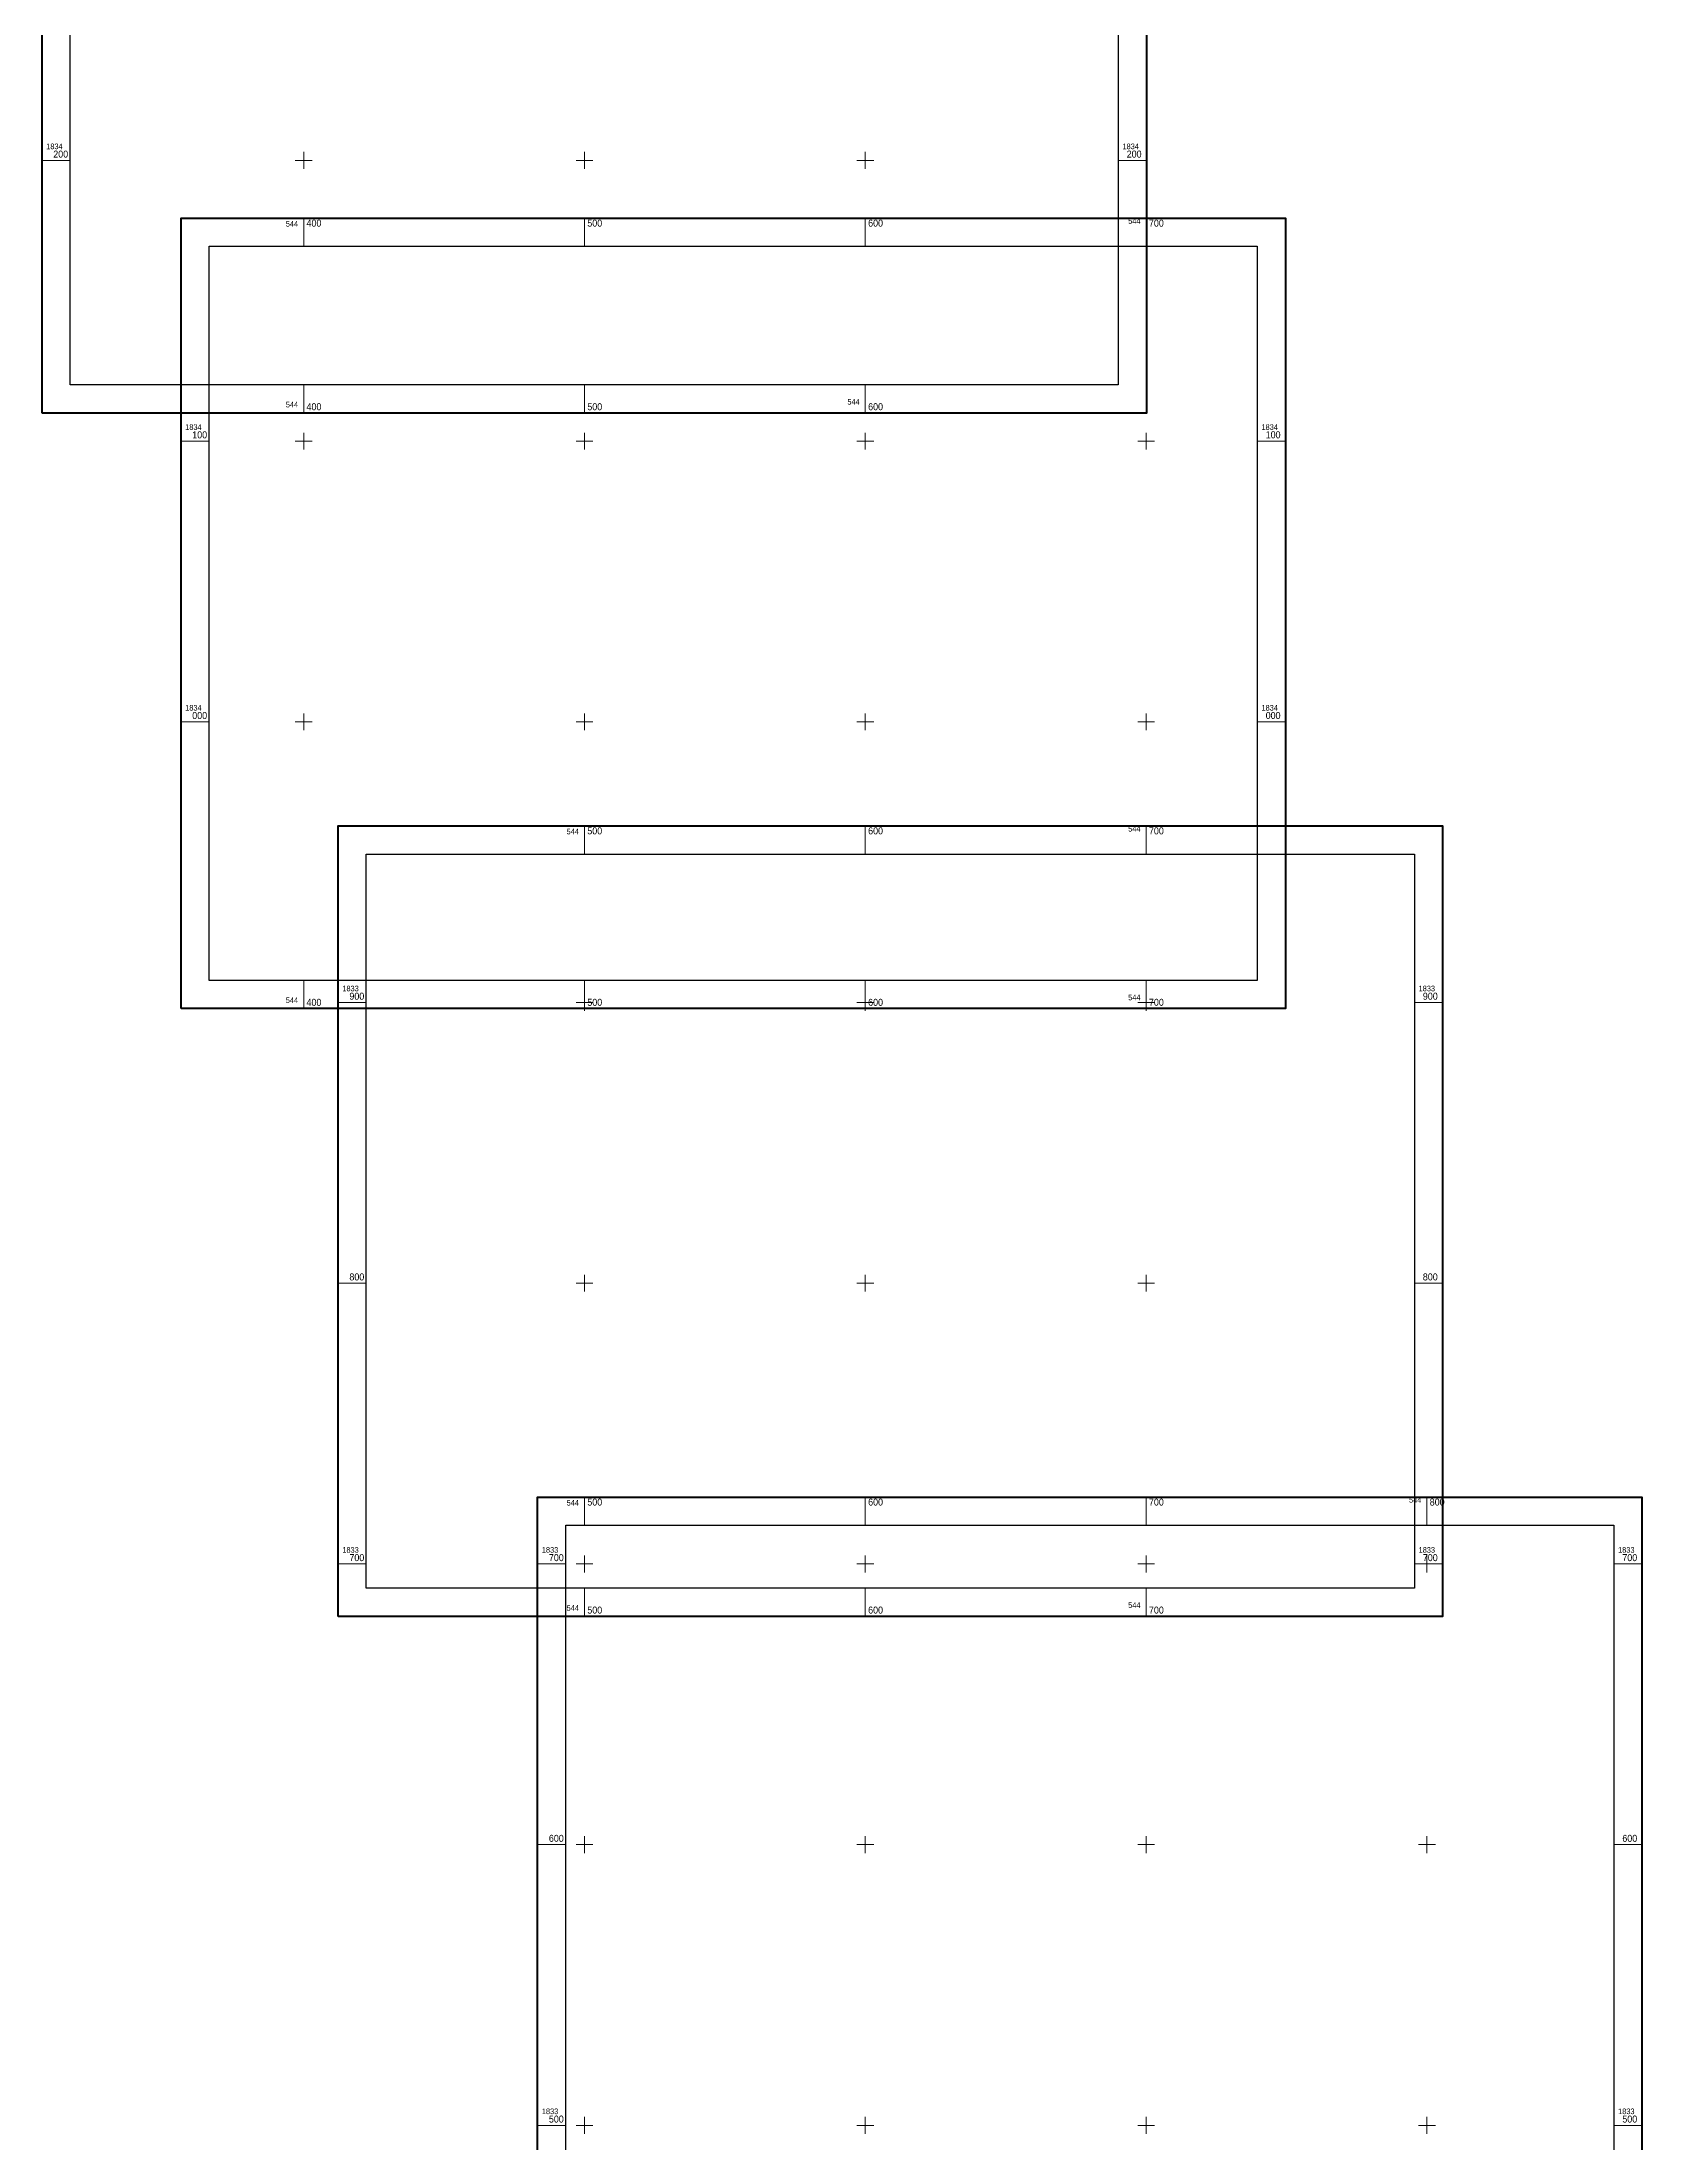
# Model space of a CAD drawing. Header units: metres. Extents: x 542869 to 545424, y 1823472 to 1835781.
# Drawn here: x 544307 to 544877, y 1833494 to 1834242 of the extents above; entities that cross this region are included whole.
import ezdxf
from ezdxf.enums import TextEntityAlignment as Align

# ---------------------------------------------------------------- set-up
doc = ezdxf.new("R2010")
doc.units = ezdxf.units.M
for name, color, linetype, lineweight in [('17', 7, 'Continuous', 13), ('18', 7, 'Continuous', 13), ('19', 7, 'Continuous', 13), ('20', 7, 'Continuous', 13)]:
    doc.layers.add(name, color=color, linetype=linetype, lineweight=lineweight)

msp = doc.modelspace()

# ---------------------------------------------------------------- linework, layer by layer
at = {"layer": '17'}
for p, q in [((544306.81, 1834200), (544316.81, 1834200)), ((544397, 1834200), (544403, 1834200)), ((544400, 1834197), (544400, 1834203)), ((544497, 1834200), (544503, 1834200)), ((544500, 1834197), (544500, 1834203)), ((544597, 1834200), (544603, 1834200)), ((544600, 1834197), (544600, 1834203)), ((544690.08, 1834200), (544700.08, 1834200)), ((544400, 1834110), (544400, 1834120)), ((544500, 1834110), (544500, 1834120)), ((544600, 1834110), (544600, 1834120))]:
    msp.add_line(p, q, dxfattribs=at)
at = {"layer": '17', "lineweight": 40}
msp.add_lwpolyline([(544306.81, 1834110), (544306.81, 1834391.59), (544700.08, 1834391.59), (544700.08, 1834110)], close=True, dxfattribs=at)
at = {"layer": '17', "lineweight": 25}
msp.add_lwpolyline([(544316.81, 1834120), (544316.81, 1834381.59), (544690.08, 1834381.59), (544690.08, 1834120)], close=True, dxfattribs=at)
at = {"layer": '18'}
for p, q in [((544400, 1834169.41), (544400, 1834179.41)), ((544500, 1834169.41), (544500, 1834179.41)), ((544600, 1834169.41), (544600, 1834179.41)), ((544700, 1834169.41), (544700, 1834179.41)), ((544356.31, 1834100), (544366.31, 1834100)), ((544397, 1834100), (544403, 1834100)), ((544400, 1834097), (544400, 1834103)), ((544497, 1834100), (544503, 1834100)), ((544500, 1834097), (544500, 1834103)), ((544597, 1834100), (544603, 1834100)), ((544600, 1834097), (544600, 1834103)), ((544697, 1834100), (544703, 1834100)), ((544700, 1834097), (544700, 1834103)), ((544739.58, 1834100), (544749.58, 1834100)), ((544400, 1833997), (544400, 1834003)), ((544500, 1833997), (544500, 1834003)), ((544600, 1833997), (544600, 1834003)), ((544700, 1833997), (544700, 1834003)), ((544356.31, 1834000), (544366.31, 1834000)), ((544397, 1834000), (544403, 1834000)), ((544497, 1834000), (544503, 1834000)), ((544597, 1834000), (544603, 1834000)), ((544697, 1834000), (544703, 1834000)), ((544739.58, 1834000), (544749.58, 1834000)), ((544400, 1833897.82), (544400, 1833907.82)), ((544500, 1833897.82), (544500, 1833907.82)), ((544600, 1833897.82), (544600, 1833907.82)), ((544700, 1833897.82), (544700, 1833907.82))]:
    msp.add_line(p, q, dxfattribs=at)
at = {"layer": '18', "lineweight": 40}
msp.add_lwpolyline([(544356.31, 1833897.82), (544356.31, 1834179.41), (544749.58, 1834179.41), (544749.58, 1833897.82)], close=True, dxfattribs=at)
at = {"layer": '18', "lineweight": 25}
msp.add_lwpolyline([(544366.31, 1833907.82), (544366.31, 1834169.41), (544739.58, 1834169.41), (544739.58, 1833907.82)], close=True, dxfattribs=at)
at = {"layer": '19'}
for p, q in [((544500, 1833952.91), (544500, 1833962.91)), ((544600, 1833952.91), (544600, 1833962.91)), ((544700, 1833952.91), (544700, 1833962.91)), ((544412.27, 1833900), (544422.27, 1833900)), ((544497, 1833900), (544503, 1833900)), ((544500, 1833897), (544500, 1833903)), ((544597, 1833900), (544603, 1833900)), ((544600, 1833897), (544600, 1833903)), ((544697, 1833900), (544703, 1833900)), ((544700, 1833897), (544700, 1833903)), ((544795.54, 1833900), (544805.54, 1833900)), ((544500, 1833797), (544500, 1833803)), ((544600, 1833797), (544600, 1833803)), ((544700, 1833797), (544700, 1833803)), ((544412.27, 1833800), (544422.27, 1833800)), ((544497, 1833800), (544503, 1833800)), ((544597, 1833800), (544603, 1833800)), ((544697, 1833800), (544703, 1833800)), ((544795.54, 1833800), (544805.54, 1833800)), ((544412.27, 1833700), (544422.27, 1833700)), ((544497, 1833700), (544503, 1833700)), ((544500, 1833697), (544500, 1833703)), ((544597, 1833700), (544603, 1833700)), ((544600, 1833697), (544600, 1833703)), ((544697, 1833700), (544703, 1833700)), ((544700, 1833697), (544700, 1833703)), ((544795.54, 1833700), (544805.54, 1833700)), ((544500, 1833681.32), (544500, 1833691.32)), ((544600, 1833681.32), (544600, 1833691.32)), ((544700, 1833681.32), (544700, 1833691.32))]:
    msp.add_line(p, q, dxfattribs=at)
at = {"layer": '19', "lineweight": 40}
msp.add_lwpolyline([(544412.27, 1833681.32), (544412.27, 1833962.91), (544805.54, 1833962.91), (544805.54, 1833681.32)], close=True, dxfattribs=at)
at = {"layer": '19', "lineweight": 25}
msp.add_lwpolyline([(544422.27, 1833691.32), (544422.27, 1833952.91), (544795.54, 1833952.91), (544795.54, 1833691.32)], close=True, dxfattribs=at)
at = {"layer": '20'}
for p, q in [((544500, 1833713.8), (544500, 1833723.8)), ((544600, 1833713.8), (544600, 1833723.8)), ((544700, 1833713.8), (544700, 1833723.8)), ((544800, 1833713.8), (544800, 1833723.8)), ((544483.31, 1833700), (544493.31, 1833700)), ((544497, 1833700), (544503, 1833700)), ((544500, 1833697), (544500, 1833703)), ((544597, 1833700), (544603, 1833700)), ((544600, 1833697), (544600, 1833703)), ((544697, 1833700), (544703, 1833700)), ((544700, 1833697), (544700, 1833703)), ((544797, 1833700), (544803, 1833700)), ((544800, 1833697), (544800, 1833703)), ((544866.58, 1833700), (544876.58, 1833700)), ((544483.31, 1833600), (544493.31, 1833600)), ((544497, 1833600), (544503, 1833600)), ((544500, 1833597), (544500, 1833603)), ((544597, 1833600), (544603, 1833600)), ((544600, 1833597), (544600, 1833603)), ((544697, 1833600), (544703, 1833600)), ((544700, 1833597), (544700, 1833603)), ((544797, 1833600), (544803, 1833600)), ((544800, 1833597), (544800, 1833603)), ((544866.58, 1833600), (544876.58, 1833600)), ((544500, 1833497), (544500, 1833503)), ((544600, 1833497), (544600, 1833503)), ((544700, 1833497), (544700, 1833503)), ((544800, 1833497), (544800, 1833503)), ((544483.31, 1833500), (544493.31, 1833500)), ((544497, 1833500), (544503, 1833500)), ((544597, 1833500), (544603, 1833500)), ((544697, 1833500), (544703, 1833500)), ((544797, 1833500), (544803, 1833500)), ((544866.58, 1833500), (544876.58, 1833500))]:
    msp.add_line(p, q, dxfattribs=at)
at = {"layer": '20', "lineweight": 40}
msp.add_lwpolyline([(544483.31, 1833442.21), (544483.31, 1833723.8), (544876.58, 1833723.8), (544876.58, 1833442.21)], close=True, dxfattribs=at)
at = {"layer": '20', "lineweight": 25}
msp.add_lwpolyline([(544493.31, 1833452.21), (544493.31, 1833713.8), (544866.58, 1833713.8), (544866.58, 1833452.21)], close=True, dxfattribs=at)

# ---------------------------------------------------------------- texts
at = {"layer": '17', "width": 0.95}
for s, height, p in [('1834', 2, (544308.31, 1834204)), ('1834', 2, (544691.58, 1834204)), ('200', 2.5, (544310.81, 1834201)), ('200', 2.5, (544693.08, 1834201)), ('400', 2.5, (544401, 1834111)), ('500', 2.5, (544501, 1834111)), ('600', 2.5, (544601, 1834111))]:
    msp.add_text(s, height=height, dxfattribs=at).set_placement(p)
for p in [(544598, 1834113), (544398, 1834112)]:
    msp.add_text('544', height=2, dxfattribs=at).set_placement(p, align=Align.RIGHT)
at = {"layer": '18', "width": 0.95}
for p in [(544398, 1834176.41), (544698, 1834177.41), (544398, 1833899.82), (544698, 1833900.82)]:
    msp.add_text('544', height=2, dxfattribs=at).set_placement(p, align=Align.RIGHT)
for s, height, p in [('400', 2.5, (544401, 1834176.41)), ('500', 2.5, (544501, 1834176.41)), ('600', 2.5, (544601, 1834176.41)), ('700', 2.5, (544701, 1834176.41)), ('1834', 2, (544357.81, 1834104)), ('100', 2.5, (544360.31, 1834101)), ('1834', 2, (544741.08, 1834104)), ('100', 2.5, (544742.58, 1834101)), ('1834', 2, (544357.81, 1834004)), ('000', 2.5, (544360.31, 1834001)), ('1834', 2, (544741.08, 1834004)), ('000', 2.5, (544742.58, 1834001)), ('400', 2.5, (544401, 1833898.82)), ('500', 2.5, (544501, 1833898.82)), ('600', 2.5, (544601, 1833898.82)), ('700', 2.5, (544701, 1833898.82))]:
    msp.add_text(s, height=height, dxfattribs=at).set_placement(p)
at = {"layer": '19', "width": 0.95}
for p in [(544498, 1833959.91), (544698, 1833960.91), (544498, 1833683.32), (544698, 1833684.32)]:
    msp.add_text('544', height=2, dxfattribs=at).set_placement(p, align=Align.RIGHT)
for s, height, p in [('500', 2.5, (544501, 1833959.91)), ('600', 2.5, (544601, 1833959.91)), ('700', 2.5, (544701, 1833959.91)), ('1833', 2, (544413.77, 1833904)), ('1833', 2, (544797.04, 1833904)), ('900', 2.5, (544416.27, 1833901)), ('900', 2.5, (544798.54, 1833901)), ('800', 2.5, (544416.27, 1833801)), ('800', 2.5, (544798.54, 1833801)), ('1833', 2, (544413.77, 1833704)), ('700', 2.5, (544416.27, 1833701)), ('1833', 2, (544797.04, 1833704)), ('700', 2.5, (544798.54, 1833701)), ('500', 2.5, (544501, 1833682.32)), ('600', 2.5, (544601, 1833682.32)), ('700', 2.5, (544701, 1833682.32))]:
    msp.add_text(s, height=height, dxfattribs=at).set_placement(p)
at = {"layer": '20', "width": 0.95}
for p in [(544498, 1833720.8), (544798, 1833721.8)]:
    msp.add_text('544', height=2, dxfattribs=at).set_placement(p, align=Align.RIGHT)
for s, height, p in [('500', 2.5, (544501, 1833720.8)), ('600', 2.5, (544601, 1833720.8)), ('700', 2.5, (544701, 1833720.8)), ('800', 2.5, (544801, 1833720.8)), ('1833', 2, (544484.81, 1833704)), ('700', 2.5, (544487.31, 1833701)), ('1833', 2, (544868.08, 1833704)), ('700', 2.5, (544869.58, 1833701)), ('600', 2.5, (544487.31, 1833601)), ('600', 2.5, (544869.58, 1833601)), ('1833', 2, (544484.81, 1833504)), ('500', 2.5, (544487.31, 1833501)), ('1833', 2, (544868.08, 1833504)), ('500', 2.5, (544869.58, 1833501))]:
    msp.add_text(s, height=height, dxfattribs=at).set_placement(p)

doc.saveas('drawing.dxf')
